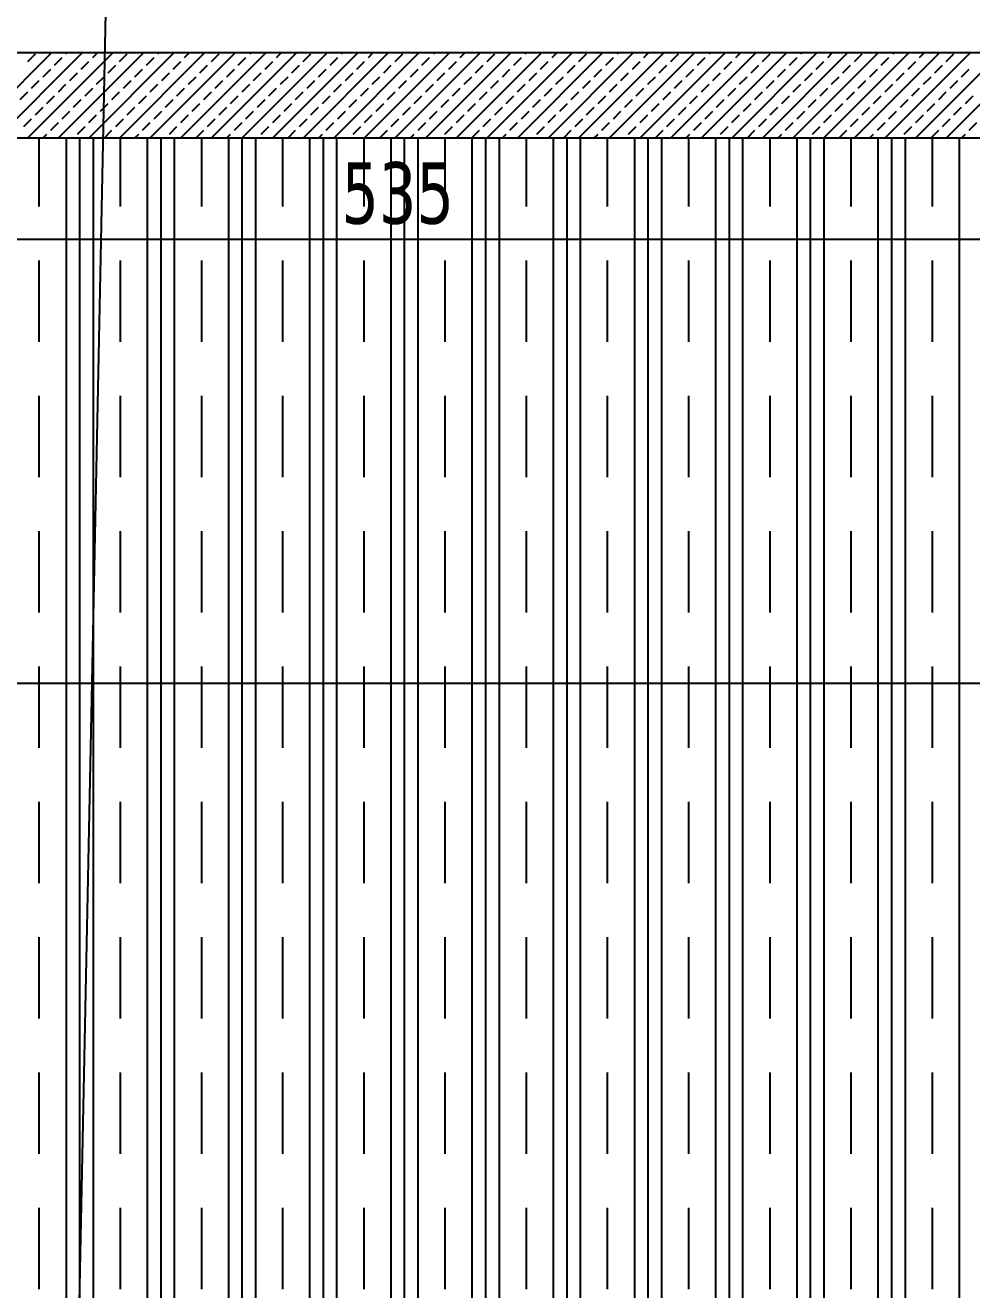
# Model space of a CAD drawing. Header units: millimetres. Extents: x 43168.9 to 43194.6, y -25545.1 to -25543.4.
# Drawn here: x 43169.8525 to 43169.908, y -25543.9455 to -25543.8713 of the extents above; entities that cross this region are included whole.
import ezdxf

# ---------------------------------------------------------------- set-up
doc = ezdxf.new("R2010")
doc.units = ezdxf.units.MM
doc.header["$LTSCALE"] = 200
doc.linetypes.add('DASHDOT', pattern=[1, 0.5, -0.25, 0, -0.25])
doc.linetypes.add('DASHDOT2', pattern=[0.5, 0.25, -0.125, 0, -0.125])
for name, color, linetype in [('aks_sgh', 5, 'DASHDOT2'), ('kolon-b.a_sgh', 6, 'Continuous'), ('olcuic_sgh', 183, 'Continuous'), ('tarama-betonarme_sgh', 223, 'Continuous'), ('tarama-zemin_sgh', 197, 'Continuous'), ('yapi-yaklasma_sgh', 41, 'DASHDOT')]:
    doc.layers.add(name, color=color, linetype=linetype)
doc.styles.add('dim', font='VERDANA.TTF', dxfattribs={"width": 0.7})

msp = doc.modelspace()

# ---------------------------------------------------------------- linework, layer by layer
at = {"layer": 'aks_sgh'}
msp.add_line((43169.99088, -25543.909919), (43169.014878, -25543.909919), dxfattribs=at)
at = {"layer": 'kolon-b.a_sgh'}
for p, q in [((43169.815879, -25543.872919), (43169.932879, -25543.872919)), ((43169.820879, -25543.877919), (43169.927879, -25543.877919))]:
    msp.add_line(p, q, dxfattribs=at)
at = {"layer": 'olcuic_sgh'}
msp.add_line((43169.820629, -25543.883862), (43169.928129, -25543.883862), dxfattribs=at)
at = {"layer": 'tarama-betonarme_sgh'}
for p, q in [((43169.849048, -25543.877919), (43169.854048, -25543.872919)), ((43169.850844, -25543.877919), (43169.855844, -25543.872919)), ((43169.852634, -25543.873435), (43169.853083, -25543.872986)), ((43169.85264, -25543.877919), (43169.85764, -25543.872919)), ((43169.854436, -25543.877919), (43169.859436, -25543.872919)), ((43169.854879, -25543.872986), (43169.854946, -25543.872919)), ((43169.856232, -25543.877919), (43169.861232, -25543.872919)), ((43169.856451, -25543.873211), (43169.856742, -25543.872919)), ((43169.858022, -25543.873435), (43169.858471, -25543.872986)), ((43169.858028, -25543.877919), (43169.863028, -25543.872919)), ((43169.859824, -25543.877919), (43169.864824, -25543.872919)), ((43169.860267, -25543.872986), (43169.860334, -25543.872919)), ((43169.86162, -25543.877919), (43169.86662, -25543.872919)), ((43169.861839, -25543.873211), (43169.86213, -25543.872919)), ((43169.863411, -25543.873435), (43169.86386, -25543.872986)), ((43169.863416, -25543.877919), (43169.868416, -25543.872919)), ((43169.865212, -25543.877919), (43169.870212, -25543.872919)), ((43169.865656, -25543.872986), (43169.865722, -25543.872919)), ((43169.867008, -25543.877919), (43169.872008, -25543.872919)), ((43169.867227, -25543.873211), (43169.867518, -25543.872919)), ((43169.868799, -25543.873435), (43169.869248, -25543.872986)), ((43169.868804, -25543.877919), (43169.873804, -25543.872919)), ((43169.8706, -25543.877919), (43169.8756, -25543.872919)), ((43169.871044, -25543.872986), (43169.87111, -25543.872919)), ((43169.872397, -25543.877919), (43169.877397, -25543.872919)), ((43169.872615, -25543.873211), (43169.872906, -25543.872919)), ((43169.874187, -25543.873435), (43169.874636, -25543.872986)), ((43169.874193, -25543.877919), (43169.879193, -25543.872919)), ((43169.875989, -25543.877919), (43169.880989, -25543.872919)), ((43169.876432, -25543.872986), (43169.876498, -25543.872919)), ((43169.877785, -25543.877919), (43169.882785, -25543.872919)), ((43169.878003, -25543.873211), (43169.878295, -25543.872919)), ((43169.879575, -25543.873435), (43169.880024, -25543.872986)), ((43169.879581, -25543.877919), (43169.884581, -25543.872919)), ((43169.881377, -25543.877919), (43169.886377, -25543.872919)), ((43169.88182, -25543.872986), (43169.881887, -25543.872919)), ((43169.883173, -25543.877919), (43169.888173, -25543.872919)), ((43169.883392, -25543.873211), (43169.883683, -25543.872919)), ((43169.884963, -25543.873435), (43169.885412, -25543.872986)), ((43169.884969, -25543.877919), (43169.889969, -25543.872919)), ((43169.886765, -25543.877919), (43169.891765, -25543.872919)), ((43169.887208, -25543.872986), (43169.887275, -25543.872919)), ((43169.888561, -25543.877919), (43169.893561, -25543.872919)), ((43169.88878, -25543.873211), (43169.889071, -25543.872919)), ((43169.890351, -25543.873435), (43169.8908, -25543.872986)), ((43169.890357, -25543.877919), (43169.895357, -25543.872919)), ((43169.892153, -25543.877919), (43169.897153, -25543.872919)), ((43169.892596, -25543.872986), (43169.892663, -25543.872919)), ((43169.893949, -25543.877919), (43169.898949, -25543.872919)), ((43169.894168, -25543.873211), (43169.894459, -25543.872919)), ((43169.895739, -25543.873435), (43169.896188, -25543.872986)), ((43169.895745, -25543.877919), (43169.900745, -25543.872919)), ((43169.897541, -25543.877919), (43169.902541, -25543.872919)), ((43169.897984, -25543.872986), (43169.898051, -25543.872919)), ((43169.899337, -25543.877919), (43169.904337, -25543.872919)), ((43169.899556, -25543.873211), (43169.899847, -25543.872919)), ((43169.901128, -25543.873435), (43169.901577, -25543.872986)), ((43169.901133, -25543.877919), (43169.906133, -25543.872919)), ((43169.902929, -25543.877919), (43169.907929, -25543.872919)), ((43169.903373, -25543.872986), (43169.903439, -25543.872919)), ((43169.904725, -25543.877919), (43169.909725, -25543.872919)), ((43169.904944, -25543.873211), (43169.905235, -25543.872919)), ((43169.906516, -25543.873435), (43169.906965, -25543.872986)), ((43169.906521, -25543.877919), (43169.911521, -25543.872919)), ((43169.853532, -25543.874333), (43169.853981, -25543.873884)), ((43169.854206, -25543.87366), (43169.854655, -25543.873211)), ((43169.855777, -25543.873884), (43169.856226, -25543.873435)), ((43169.857349, -25543.874109), (43169.857798, -25543.87366)), ((43169.85892, -25543.874333), (43169.859369, -25543.873884)), ((43169.859594, -25543.87366), (43169.860043, -25543.873211)), ((43169.861165, -25543.873884), (43169.861614, -25543.873435)), ((43169.862737, -25543.874109), (43169.863186, -25543.87366)), ((43169.864309, -25543.874333), (43169.864758, -25543.873884)), ((43169.864982, -25543.87366), (43169.865431, -25543.873211)), ((43169.866554, -25543.873884), (43169.867003, -25543.873435)), ((43169.868125, -25543.874109), (43169.868574, -25543.87366)), ((43169.869697, -25543.874333), (43169.870146, -25543.873884)), ((43169.87037, -25543.87366), (43169.870819, -25543.873211)), ((43169.871942, -25543.873884), (43169.872391, -25543.873435)), ((43169.873513, -25543.874109), (43169.873962, -25543.87366)), ((43169.875085, -25543.874333), (43169.875534, -25543.873884)), ((43169.875758, -25543.87366), (43169.876207, -25543.873211)), ((43169.87733, -25543.873884), (43169.877779, -25543.873435)), ((43169.878901, -25543.874109), (43169.87935, -25543.87366)), ((43169.880473, -25543.874333), (43169.880922, -25543.873884)), ((43169.881147, -25543.87366), (43169.881596, -25543.873211)), ((43169.882718, -25543.873884), (43169.883167, -25543.873435)), ((43169.88429, -25543.874109), (43169.884739, -25543.87366)), ((43169.885861, -25543.874333), (43169.88631, -25543.873884)), ((43169.886535, -25543.87366), (43169.886984, -25543.873211)), ((43169.888106, -25543.873884), (43169.888555, -25543.873435)), ((43169.889678, -25543.874109), (43169.890127, -25543.87366)), ((43169.891249, -25543.874333), (43169.891698, -25543.873884)), ((43169.891923, -25543.87366), (43169.892372, -25543.873211)), ((43169.893494, -25543.873884), (43169.893943, -25543.873435)), ((43169.895066, -25543.874109), (43169.895515, -25543.87366)), ((43169.896637, -25543.874333), (43169.897086, -25543.873884)), ((43169.897311, -25543.87366), (43169.89776, -25543.873211)), ((43169.898883, -25543.873884), (43169.899332, -25543.873435)), ((43169.900454, -25543.874109), (43169.900903, -25543.87366)), ((43169.902026, -25543.874333), (43169.902475, -25543.873884)), ((43169.902699, -25543.87366), (43169.903148, -25543.873211)), ((43169.904271, -25543.873884), (43169.90472, -25543.873435)), ((43169.905842, -25543.874109), (43169.906291, -25543.87366)), ((43169.907414, -25543.874333), (43169.907863, -25543.873884)), ((43169.852859, -25543.875007), (43169.853308, -25543.874558)), ((43169.855104, -25543.874558), (43169.855553, -25543.874109)), ((43169.856675, -25543.874782), (43169.857124, -25543.874333)), ((43169.858247, -25543.875007), (43169.858696, -25543.874558)), ((43169.860492, -25543.874558), (43169.860941, -25543.874109)), ((43169.862063, -25543.874782), (43169.862512, -25543.874333)), ((43169.863635, -25543.875007), (43169.864084, -25543.874558)), ((43169.86588, -25543.874558), (43169.866329, -25543.874109)), ((43169.867452, -25543.874782), (43169.867901, -25543.874333)), ((43169.869023, -25543.875007), (43169.869472, -25543.874558)), ((43169.871268, -25543.874558), (43169.871717, -25543.874109)), ((43169.87284, -25543.874782), (43169.873289, -25543.874333)), ((43169.874411, -25543.875007), (43169.87486, -25543.874558)), ((43169.876656, -25543.874558), (43169.877105, -25543.874109)), ((43169.878228, -25543.874782), (43169.878677, -25543.874333)), ((43169.879799, -25543.875007), (43169.880248, -25543.874558)), ((43169.882045, -25543.874558), (43169.882494, -25543.874109)), ((43169.883616, -25543.874782), (43169.884065, -25543.874333)), ((43169.885188, -25543.875007), (43169.885637, -25543.874558)), ((43169.887433, -25543.874558), (43169.887882, -25543.874109)), ((43169.889004, -25543.874782), (43169.889453, -25543.874333)), ((43169.890576, -25543.875007), (43169.891025, -25543.874558)), ((43169.892821, -25543.874558), (43169.89327, -25543.874109)), ((43169.894392, -25543.874782), (43169.894841, -25543.874333)), ((43169.895964, -25543.875007), (43169.896413, -25543.874558)), ((43169.898209, -25543.874558), (43169.898658, -25543.874109)), ((43169.899781, -25543.874782), (43169.90023, -25543.874333)), ((43169.901352, -25543.875007), (43169.901801, -25543.874558)), ((43169.903597, -25543.874558), (43169.904046, -25543.874109)), ((43169.905169, -25543.874782), (43169.905618, -25543.874333)), ((43169.90674, -25543.875007), (43169.907189, -25543.874558)), ((43169.852185, -25543.87568), (43169.852634, -25543.875231)), ((43169.85443, -25543.875231), (43169.854879, -25543.874782)), ((43169.856002, -25543.875456), (43169.856451, -25543.875007)), ((43169.857573, -25543.87568), (43169.858022, -25543.875231)), ((43169.859818, -25543.875231), (43169.860267, -25543.874782)), ((43169.86139, -25543.875456), (43169.861839, -25543.875007)), ((43169.862961, -25543.87568), (43169.863411, -25543.875231)), ((43169.865207, -25543.875231), (43169.865656, -25543.874782)), ((43169.866778, -25543.875456), (43169.867227, -25543.875007)), ((43169.86835, -25543.87568), (43169.868799, -25543.875231)), ((43169.870595, -25543.875231), (43169.871044, -25543.874782)), ((43169.872166, -25543.875456), (43169.872615, -25543.875007)), ((43169.873738, -25543.87568), (43169.874187, -25543.875231)), ((43169.875983, -25543.875231), (43169.876432, -25543.874782)), ((43169.877554, -25543.875456), (43169.878003, -25543.875007)), ((43169.879126, -25543.87568), (43169.879575, -25543.875231)), ((43169.881371, -25543.875231), (43169.88182, -25543.874782)), ((43169.882943, -25543.875456), (43169.883392, -25543.875007)), ((43169.884514, -25543.87568), (43169.884963, -25543.875231)), ((43169.886759, -25543.875231), (43169.887208, -25543.874782)), ((43169.888331, -25543.875456), (43169.88878, -25543.875007)), ((43169.889902, -25543.87568), (43169.890351, -25543.875231)), ((43169.892147, -25543.875231), (43169.892596, -25543.874782)), ((43169.893719, -25543.875456), (43169.894168, -25543.875007)), ((43169.89529, -25543.87568), (43169.895739, -25543.875231)), ((43169.897535, -25543.875231), (43169.897984, -25543.874782)), ((43169.899107, -25543.875456), (43169.899556, -25543.875007)), ((43169.900679, -25543.87568), (43169.901128, -25543.875231)), ((43169.902924, -25543.875231), (43169.903373, -25543.874782)), ((43169.904495, -25543.875456), (43169.904944, -25543.875007)), ((43169.906067, -25543.87568), (43169.906516, -25543.875231)), ((43169.853083, -25543.876578), (43169.853532, -25543.876129)), ((43169.853757, -25543.875905), (43169.854206, -25543.875456)), ((43169.855328, -25543.876129), (43169.855777, -25543.87568)), ((43169.8569, -25543.876354), (43169.857349, -25543.875905)), ((43169.858471, -25543.876578), (43169.85892, -25543.876129)), ((43169.859145, -25543.875905), (43169.859594, -25543.875456)), ((43169.860716, -25543.876129), (43169.861165, -25543.87568)), ((43169.862288, -25543.876354), (43169.862737, -25543.875905)), ((43169.86386, -25543.876578), (43169.864309, -25543.876129)), ((43169.864533, -25543.875905), (43169.864982, -25543.875456)), ((43169.866105, -25543.876129), (43169.866554, -25543.87568)), ((43169.867676, -25543.876354), (43169.868125, -25543.875905)), ((43169.869248, -25543.876578), (43169.869697, -25543.876129)), ((43169.869921, -25543.875905), (43169.87037, -25543.875456)), ((43169.871493, -25543.876129), (43169.871942, -25543.87568)), ((43169.873064, -25543.876354), (43169.873513, -25543.875905)), ((43169.874636, -25543.876578), (43169.875085, -25543.876129)), ((43169.875309, -25543.875905), (43169.875758, -25543.875456)), ((43169.876881, -25543.876129), (43169.87733, -25543.87568)), ((43169.878452, -25543.876354), (43169.878901, -25543.875905)), ((43169.880024, -25543.876578), (43169.880473, -25543.876129)), ((43169.880698, -25543.875905), (43169.881147, -25543.875456)), ((43169.882269, -25543.876129), (43169.882718, -25543.87568)), ((43169.883841, -25543.876354), (43169.88429, -25543.875905)), ((43169.885412, -25543.876578), (43169.885861, -25543.876129)), ((43169.886086, -25543.875905), (43169.886535, -25543.875456)), ((43169.887657, -25543.876129), (43169.888106, -25543.87568)), ((43169.889229, -25543.876354), (43169.889678, -25543.875905)), ((43169.8908, -25543.876578), (43169.891249, -25543.876129)), ((43169.891474, -25543.875905), (43169.891923, -25543.875456)), ((43169.893045, -25543.876129), (43169.893494, -25543.87568)), ((43169.894617, -25543.876354), (43169.895066, -25543.875905)), ((43169.896188, -25543.876578), (43169.896637, -25543.876129)), ((43169.896862, -25543.875905), (43169.897311, -25543.875456)), ((43169.898434, -25543.876129), (43169.898883, -25543.87568)), ((43169.900005, -25543.876354), (43169.900454, -25543.875905)), ((43169.901577, -25543.876578), (43169.902026, -25543.876129)), ((43169.90225, -25543.875905), (43169.902699, -25543.875456)), ((43169.903822, -25543.876129), (43169.904271, -25543.87568)), ((43169.905393, -25543.876354), (43169.905842, -25543.875905)), ((43169.906965, -25543.876578), (43169.907414, -25543.876129)), ((43169.907638, -25543.875905), (43169.908087, -25543.875456)), ((43169.85241, -25543.877252), (43169.852859, -25543.876803)), ((43169.854655, -25543.876803), (43169.855104, -25543.876354)), ((43169.856226, -25543.877027), (43169.856675, -25543.876578)), ((43169.857798, -25543.877252), (43169.858247, -25543.876803)), ((43169.860043, -25543.876803), (43169.860492, -25543.876354)), ((43169.861614, -25543.877027), (43169.862063, -25543.876578)), ((43169.863186, -25543.877252), (43169.863635, -25543.876803)), ((43169.865431, -25543.876803), (43169.86588, -25543.876354)), ((43169.867003, -25543.877027), (43169.867452, -25543.876578)), ((43169.868574, -25543.877252), (43169.869023, -25543.876803)), ((43169.870819, -25543.876803), (43169.871268, -25543.876354)), ((43169.872391, -25543.877027), (43169.87284, -25543.876578)), ((43169.873962, -25543.877252), (43169.874411, -25543.876803)), ((43169.876207, -25543.876803), (43169.876656, -25543.876354)), ((43169.877779, -25543.877027), (43169.878228, -25543.876578)), ((43169.87935, -25543.877252), (43169.879799, -25543.876803)), ((43169.881596, -25543.876803), (43169.882045, -25543.876354)), ((43169.883167, -25543.877027), (43169.883616, -25543.876578)), ((43169.884739, -25543.877252), (43169.885188, -25543.876803)), ((43169.886984, -25543.876803), (43169.887433, -25543.876354)), ((43169.888555, -25543.877027), (43169.889004, -25543.876578)), ((43169.890127, -25543.877252), (43169.890576, -25543.876803)), ((43169.892372, -25543.876803), (43169.892821, -25543.876354)), ((43169.893943, -25543.877027), (43169.894392, -25543.876578)), ((43169.895515, -25543.877252), (43169.895964, -25543.876803)), ((43169.89776, -25543.876803), (43169.898209, -25543.876354)), ((43169.899332, -25543.877027), (43169.899781, -25543.876578)), ((43169.900903, -25543.877252), (43169.901352, -25543.876803)), ((43169.903148, -25543.876803), (43169.903597, -25543.876354)), ((43169.90472, -25543.877027), (43169.905169, -25543.876578)), ((43169.906291, -25543.877252), (43169.90674, -25543.876803)), ((43169.853981, -25543.877476), (43169.85443, -25543.877027)), ((43169.855553, -25543.877701), (43169.856002, -25543.877252)), ((43169.85713, -25543.877919), (43169.857573, -25543.877476)), ((43169.859369, -25543.877476), (43169.859818, -25543.877027)), ((43169.860941, -25543.877701), (43169.86139, -25543.877252)), ((43169.862518, -25543.877919), (43169.862961, -25543.877476)), ((43169.864758, -25543.877476), (43169.865207, -25543.877027)), ((43169.866329, -25543.877701), (43169.866778, -25543.877252)), ((43169.867906, -25543.877919), (43169.86835, -25543.877476)), ((43169.870146, -25543.877476), (43169.870595, -25543.877027)), ((43169.871717, -25543.877701), (43169.872166, -25543.877252)), ((43169.873295, -25543.877919), (43169.873738, -25543.877476)), ((43169.875534, -25543.877476), (43169.875983, -25543.877027)), ((43169.877105, -25543.877701), (43169.877554, -25543.877252)), ((43169.878683, -25543.877919), (43169.879126, -25543.877476)), ((43169.880922, -25543.877476), (43169.881371, -25543.877027)), ((43169.882494, -25543.877701), (43169.882943, -25543.877252)), ((43169.884071, -25543.877919), (43169.884514, -25543.877476)), ((43169.88631, -25543.877476), (43169.886759, -25543.877027)), ((43169.887882, -25543.877701), (43169.888331, -25543.877252)), ((43169.889459, -25543.877919), (43169.889902, -25543.877476)), ((43169.891698, -25543.877476), (43169.892147, -25543.877027)), ((43169.89327, -25543.877701), (43169.893719, -25543.877252)), ((43169.894847, -25543.877919), (43169.89529, -25543.877476)), ((43169.897086, -25543.877476), (43169.897535, -25543.877027)), ((43169.898658, -25543.877701), (43169.899107, -25543.877252)), ((43169.900235, -25543.877919), (43169.900679, -25543.877476)), ((43169.902475, -25543.877476), (43169.902924, -25543.877027)), ((43169.904046, -25543.877701), (43169.904495, -25543.877252)), ((43169.905623, -25543.877919), (43169.906067, -25543.877476)), ((43169.907863, -25543.877476), (43169.908312, -25543.877027)), ((43169.853538, -25543.877919), (43169.853757, -25543.877701)), ((43169.858926, -25543.877919), (43169.859145, -25543.877701)), ((43169.864314, -25543.877919), (43169.864533, -25543.877701)), ((43169.869702, -25543.877919), (43169.869921, -25543.877701)), ((43169.875091, -25543.877919), (43169.875309, -25543.877701)), ((43169.880479, -25543.877919), (43169.880698, -25543.877701)), ((43169.885867, -25543.877919), (43169.886086, -25543.877701)), ((43169.891255, -25543.877919), (43169.891474, -25543.877701)), ((43169.896643, -25543.877919), (43169.896862, -25543.877701)), ((43169.902031, -25543.877919), (43169.90225, -25543.877701)), ((43169.90742, -25543.877919), (43169.907638, -25543.877701))]:
    msp.add_line(p, q, dxfattribs=at)
at = {"layer": 'tarama-zemin_sgh'}
for p, q in [((43169.853312, -25543.881938), (43169.853312, -25543.877919)), ((43169.8549, -25544.104919), (43169.8549, -25543.877919)), ((43169.855694, -25544.104919), (43169.855694, -25543.877919)), ((43169.856487, -25544.104919), (43169.856487, -25543.877919)), ((43169.858075, -25543.881938), (43169.858075, -25543.877919)), ((43169.859662, -25544.104919), (43169.859662, -25543.877919)), ((43169.860456, -25544.104919), (43169.860456, -25543.877919)), ((43169.86125, -25544.104919), (43169.86125, -25543.877919)), ((43169.862837, -25543.881938), (43169.862837, -25543.877919)), ((43169.864425, -25544.104919), (43169.864425, -25543.877919)), ((43169.865219, -25544.104919), (43169.865219, -25543.877919)), ((43169.866012, -25544.104919), (43169.866012, -25543.877919)), ((43169.8676, -25543.881938), (43169.8676, -25543.877919)), ((43169.869187, -25544.104919), (43169.869187, -25543.877919)), ((43169.869981, -25544.104919), (43169.869981, -25543.877919)), ((43169.870775, -25544.104919), (43169.870775, -25543.877919)), ((43169.872362, -25543.881938), (43169.872362, -25543.877919)), ((43169.87395, -25544.104919), (43169.87395, -25543.877919)), ((43169.874744, -25544.104919), (43169.874744, -25543.877919)), ((43169.875537, -25544.104919), (43169.875537, -25543.877919)), ((43169.877125, -25543.881938), (43169.877125, -25543.877919)), ((43169.878712, -25544.104919), (43169.878712, -25543.877919)), ((43169.879506, -25544.104919), (43169.879506, -25543.877919)), ((43169.8803, -25544.104919), (43169.8803, -25543.877919)), ((43169.881887, -25543.881938), (43169.881887, -25543.877919)), ((43169.883475, -25544.104919), (43169.883475, -25543.877919)), ((43169.884269, -25544.104919), (43169.884269, -25543.877919)), ((43169.885062, -25544.104919), (43169.885062, -25543.877919)), ((43169.88665, -25543.881938), (43169.88665, -25543.877919)), ((43169.888237, -25544.104919), (43169.888237, -25543.877919)), ((43169.889031, -25544.104919), (43169.889031, -25543.877919)), ((43169.889825, -25544.104919), (43169.889825, -25543.877919)), ((43169.891412, -25543.881938), (43169.891412, -25543.877919)), ((43169.893, -25544.104919), (43169.893, -25543.877919)), ((43169.893794, -25544.104919), (43169.893794, -25543.877919)), ((43169.894587, -25544.104919), (43169.894587, -25543.877919)), ((43169.896175, -25543.881938), (43169.896175, -25543.877919)), ((43169.897762, -25544.104919), (43169.897762, -25543.877919)), ((43169.898556, -25544.104919), (43169.898556, -25543.877919)), ((43169.89935, -25544.104919), (43169.89935, -25543.877919)), ((43169.900937, -25543.881938), (43169.900937, -25543.877919)), ((43169.902525, -25544.104919), (43169.902525, -25543.877919)), ((43169.903319, -25544.104919), (43169.903319, -25543.877919)), ((43169.904112, -25544.104919), (43169.904112, -25543.877919)), ((43169.9057, -25543.881938), (43169.9057, -25543.877919)), ((43169.907287, -25544.104919), (43169.907287, -25543.877919)), ((43169.853312, -25543.889875), (43169.853312, -25543.885113)), ((43169.858075, -25543.889875), (43169.858075, -25543.885113)), ((43169.862837, -25543.889875), (43169.862837, -25543.885113)), ((43169.8676, -25543.889875), (43169.8676, -25543.885113)), ((43169.872362, -25543.889875), (43169.872362, -25543.885113)), ((43169.877125, -25543.889875), (43169.877125, -25543.885113)), ((43169.881887, -25543.889875), (43169.881887, -25543.885113)), ((43169.88665, -25543.889875), (43169.88665, -25543.885113)), ((43169.891412, -25543.889875), (43169.891412, -25543.885113)), ((43169.896175, -25543.889875), (43169.896175, -25543.885113)), ((43169.900937, -25543.889875), (43169.900937, -25543.885113)), ((43169.9057, -25543.889875), (43169.9057, -25543.885113)), ((43169.853312, -25543.897813), (43169.853312, -25543.89305)), ((43169.858075, -25543.897813), (43169.858075, -25543.89305)), ((43169.862837, -25543.897813), (43169.862837, -25543.89305)), ((43169.8676, -25543.897813), (43169.8676, -25543.89305)), ((43169.872362, -25543.897813), (43169.872362, -25543.89305)), ((43169.877125, -25543.897813), (43169.877125, -25543.89305)), ((43169.881887, -25543.897813), (43169.881887, -25543.89305)), ((43169.88665, -25543.897813), (43169.88665, -25543.89305)), ((43169.891412, -25543.897813), (43169.891412, -25543.89305)), ((43169.896175, -25543.897813), (43169.896175, -25543.89305)), ((43169.900937, -25543.897813), (43169.900937, -25543.89305)), ((43169.9057, -25543.897813), (43169.9057, -25543.89305)), ((43169.853312, -25543.90575), (43169.853312, -25543.900988)), ((43169.858075, -25543.90575), (43169.858075, -25543.900988)), ((43169.862837, -25543.90575), (43169.862837, -25543.900988)), ((43169.8676, -25543.90575), (43169.8676, -25543.900988)), ((43169.872362, -25543.90575), (43169.872362, -25543.900988)), ((43169.877125, -25543.90575), (43169.877125, -25543.900988)), ((43169.881887, -25543.90575), (43169.881887, -25543.900988)), ((43169.88665, -25543.90575), (43169.88665, -25543.900988)), ((43169.891412, -25543.90575), (43169.891412, -25543.900988)), ((43169.896175, -25543.90575), (43169.896175, -25543.900988)), ((43169.900937, -25543.90575), (43169.900937, -25543.900988)), ((43169.9057, -25543.90575), (43169.9057, -25543.900988)), ((43169.853312, -25543.913688), (43169.853312, -25543.908925)), ((43169.858075, -25543.913688), (43169.858075, -25543.908925)), ((43169.862837, -25543.913688), (43169.862837, -25543.908925)), ((43169.8676, -25543.913688), (43169.8676, -25543.908925)), ((43169.872362, -25543.913688), (43169.872362, -25543.908925)), ((43169.877125, -25543.913688), (43169.877125, -25543.908925)), ((43169.881887, -25543.913688), (43169.881887, -25543.908925)), ((43169.88665, -25543.913688), (43169.88665, -25543.908925)), ((43169.891412, -25543.913688), (43169.891412, -25543.908925)), ((43169.896175, -25543.913688), (43169.896175, -25543.908925)), ((43169.900937, -25543.913688), (43169.900937, -25543.908925)), ((43169.9057, -25543.913688), (43169.9057, -25543.908925)), ((43169.853312, -25543.921625), (43169.853312, -25543.916863)), ((43169.858075, -25543.921625), (43169.858075, -25543.916863)), ((43169.862837, -25543.921625), (43169.862837, -25543.916863)), ((43169.8676, -25543.921625), (43169.8676, -25543.916863)), ((43169.872362, -25543.921625), (43169.872362, -25543.916863)), ((43169.877125, -25543.921625), (43169.877125, -25543.916863)), ((43169.881887, -25543.921625), (43169.881887, -25543.916863)), ((43169.88665, -25543.921625), (43169.88665, -25543.916863)), ((43169.891412, -25543.921625), (43169.891412, -25543.916863)), ((43169.896175, -25543.921625), (43169.896175, -25543.916863)), ((43169.900937, -25543.921625), (43169.900937, -25543.916863)), ((43169.9057, -25543.921625), (43169.9057, -25543.916863)), ((43169.853312, -25543.929563), (43169.853312, -25543.9248)), ((43169.858075, -25543.929563), (43169.858075, -25543.9248)), ((43169.862837, -25543.929563), (43169.862837, -25543.9248)), ((43169.8676, -25543.929563), (43169.8676, -25543.9248)), ((43169.872362, -25543.929563), (43169.872362, -25543.9248)), ((43169.877125, -25543.929563), (43169.877125, -25543.9248)), ((43169.881887, -25543.929563), (43169.881887, -25543.9248)), ((43169.88665, -25543.929563), (43169.88665, -25543.9248)), ((43169.891412, -25543.929563), (43169.891412, -25543.9248)), ((43169.896175, -25543.929563), (43169.896175, -25543.9248)), ((43169.900937, -25543.929563), (43169.900937, -25543.9248)), ((43169.9057, -25543.929563), (43169.9057, -25543.9248)), ((43169.853312, -25543.9375), (43169.853312, -25543.932738)), ((43169.858075, -25543.9375), (43169.858075, -25543.932738)), ((43169.862837, -25543.9375), (43169.862837, -25543.932738)), ((43169.8676, -25543.9375), (43169.8676, -25543.932738)), ((43169.872362, -25543.9375), (43169.872362, -25543.932738)), ((43169.877125, -25543.9375), (43169.877125, -25543.932738)), ((43169.881887, -25543.9375), (43169.881887, -25543.932738)), ((43169.88665, -25543.9375), (43169.88665, -25543.932738)), ((43169.891412, -25543.9375), (43169.891412, -25543.932738)), ((43169.896175, -25543.9375), (43169.896175, -25543.932738)), ((43169.900937, -25543.9375), (43169.900937, -25543.932738)), ((43169.9057, -25543.9375), (43169.9057, -25543.932738)), ((43169.853312, -25543.945438), (43169.853312, -25543.940675)), ((43169.858075, -25543.945438), (43169.858075, -25543.940675)), ((43169.862837, -25543.945438), (43169.862837, -25543.940675)), ((43169.8676, -25543.945438), (43169.8676, -25543.940675)), ((43169.872362, -25543.945438), (43169.872362, -25543.940675)), ((43169.877125, -25543.945438), (43169.877125, -25543.940675)), ((43169.881887, -25543.945438), (43169.881887, -25543.940675)), ((43169.88665, -25543.945438), (43169.88665, -25543.940675)), ((43169.891412, -25543.945438), (43169.891412, -25543.940675)), ((43169.896175, -25543.945438), (43169.896175, -25543.940675)), ((43169.900937, -25543.945438), (43169.900937, -25543.940675)), ((43169.9057, -25543.945438), (43169.9057, -25543.940675))]:
    msp.add_line(p, q, dxfattribs=at)
at = {"layer": 'yapi-yaklasma_sgh'}
msp.add_line((43169.857832, -25543.839509), (43169.852572, -25544.097198), dxfattribs=at)

# ---------------------------------------------------------------- texts
at = {"layer": 'olcuic_sgh', "color": 2, "style": 'dim', "width": 0.7}
msp.add_text('535', height=0.0036, dxfattribs=at).set_placement((43169.871038, -25543.88295))

doc.saveas('drawing.dxf')
